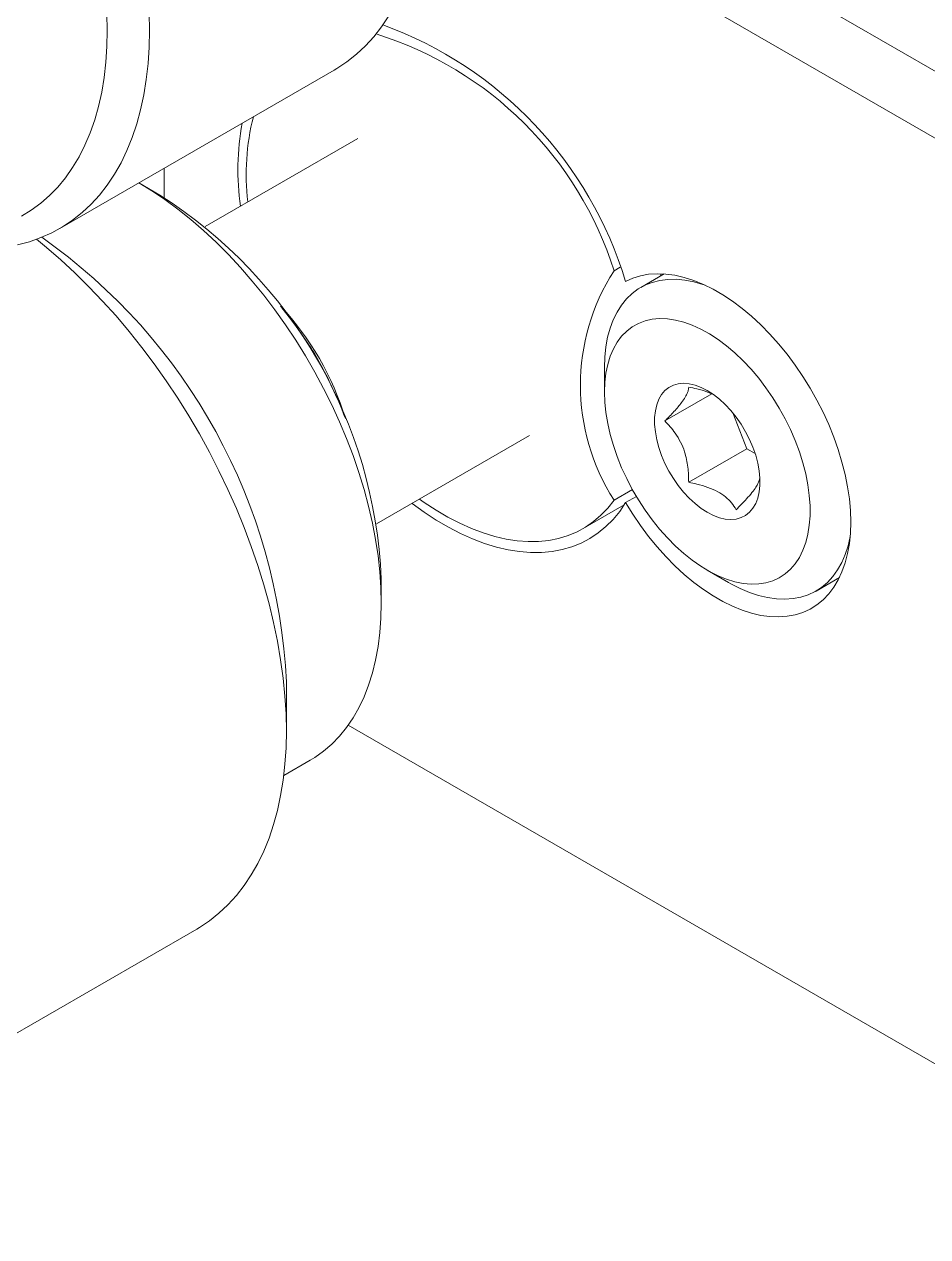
# Model space of a CAD drawing. Header units: inches. Extents: x 0.1 to 10.9, y 0.1 to 8.4.
# Drawn here: x 8.8923 to 9.1346, y 6.5999 to 6.925 of the extents above; entities that cross this region are included whole.
import ezdxf

# ---------------------------------------------------------------- set-up
doc = ezdxf.new("R2010")
doc.units = ezdxf.units.IN
doc.header["$MEASUREMENT"] = 0

msp = doc.modelspace()

# ---------------------------------------------------------------- linework, layer by layer
at = {"color": 7, "linetype": 'Continuous', "lineweight": 18}
for p, q in [((9.6369247775, 6.6235180635), (9.0217131349, 6.9786721852)), ((9.6369247775, 6.6055541657), (9.0142382311, 6.9650234574)), ((8.9018876769, 6.8702391498), (8.9754267821, 6.9126923716)), ((8.9817731843, 6.894378044), (8.9408177693, 6.8707349862)), ((8.9298179964, 6.88636298), (8.9298179964, 6.8785218963)), ((8.9286801313, 6.8791915723), (8.9230386867, 6.8824493678)), ((9.0521281391, 6.8598492613), (9.0504756317, 6.8588952891)), ((9.0639119706, 6.8580439817), (9.0576407573, 6.8544236873)), ((9.0631323677, 6.8580834173), (9.06296218, 6.8574956792)), ((9.0479048288, 6.8329049814), (9.0479048288, 6.8263737165)), ((9.0766770185, 6.8258734268), (9.0641086107, 6.8186178394)), ((9.0823554374, 6.820758029), (9.0860736765, 6.8111746542)), ((8.986814031, 6.7910584908), (9.027769446, 6.8147015487)), ((9.0860736765, 6.8111746542), (9.0704874903, 6.8021769405)), ((9.0860736765, 6.8111746542), (9.0883257601, 6.8098745541)), ((9.0553847706, 6.8002492085), (9.0504756317, 6.7974152229)), ((9.0535883355, 6.796716695), (9.0564616836, 6.7983754435)), ((9.0421682758, 6.7897593414), (9.0532253942, 6.79614248)), ((9.0754775112, 6.7786112545), (9.0811334461, 6.7753450913)), ((8.9880674473, 6.7697873124), (8.9880674473, 6.7763185773)), ((9.1046369377, 6.7730150942), (9.110908151, 6.7766353886)), ((8.9626116031, 6.7354981717), (8.9626116031, 6.7485607015)), ((9.6369247775, 6.3573257588), (8.9791893097, 6.7370283622)), ((8.9619133924, 6.7235688721), (8.9690098851, 6.7276655902)), ((8.8650433978, 6.6399349523), (8.938582503, 6.6823881741))]:
    msp.add_line(p, q, dxfattribs=at)
at = {"color": 7, "linetype": 'Continuous', "lineweight": 18, "flags": 128}
for points in [[(8.9258209911, 6.9279806255), (8.925916777, 6.9233491473), (8.9258209911, 6.9188282612), (8.9255338572, 6.9144285258), (8.9250560459, 6.9101602169), (8.924388673, 6.9060333035), (8.9235332974, 6.902057424), (8.9224919168, 6.8982418644), (8.9212669633, 6.8945955359), (8.9198612979, 6.8911269549), (8.9182782036, 6.8878442224), (8.9165213778, 6.8847550052), (8.9145949236, 6.8818665185), (8.9125033404, 6.8791855084), (8.9102515131, 6.8767182366), (8.9078447011, 6.8744704654), (8.9052885254, 6.8724474447), (8.9025889562, 6.8706538993), (8.8997522985, 6.8690940181), (8.8967851774, 6.8677714443), (8.8936945227, 6.8666892668), (8.8904875528, 6.8658500131)], [(8.9145081377, 6.9277996793), (8.9146030685, 6.9233491473), (8.9145081377, 6.9190082201), (8.9142235811, 6.91478769), (8.9137501063, 6.9106980499), (8.9130888903, 6.9067494672), (8.9122415772, 6.9029517588), (8.9112102733, 6.8993143663), (8.9099975428, 6.8958463329), (8.9086064006, 6.8925562807), (8.9070403053, 6.8894523893), (8.9053031506, 6.8865423753), (8.9033992552, 6.8838334737), (8.9013333525, 6.881332419), (8.8991105787, 6.8790454294), (8.89673646, 6.8769781907), (8.8942168987, 6.8751358423), (8.891558159, 6.8735229646)], [(8.990060483, 6.9272082271), (8.9881340289, 6.9243197403), (8.9860424456, 6.9216387303), (8.9837906184, 6.9191714584), (8.9813838063, 6.9169236872), (8.9788276306, 6.9149006665), (8.9761280615, 6.9131071211), (8.9754267821, 6.9126923716)], [(8.9230241965, 6.8824577355), (8.9265355664, 6.8803204933), (8.930047179, 6.8779630881), (8.9335381609, 6.8753985393), (8.9369982726, 6.8726343692), (8.9404173648, 6.8696786856), (8.9437854089, 6.8665401581), (8.9470925258, 6.8632279923), (8.9503290151, 6.8597519036), (8.9534853836, 6.8561220879), (8.9565523732, 6.852349192), (8.9595209879, 6.8484442825), (8.9623825202, 6.8444188132), (8.9651285767, 6.8402845914), (8.9677511029, 6.8360537436), (8.9702424063, 6.8317386796), (8.9725951795, 6.8273520561), (8.9748025215, 6.82290674), (8.9768579577, 6.81841577), (8.9787554592, 6.813892319), (8.9804894603, 6.8093496551), (8.9820548749, 6.8048011026), (8.9834471113, 6.8002600033), (8.9846620859, 6.7957396769), (8.9856962349, 6.7912533824), (8.986546525, 6.7868142788), (8.9872104622, 6.7824353868), (8.987686099, 6.7781295505), (8.9879720402, 6.7739093995), (8.9880674473, 6.7697873124), (8.9879720402, 6.7657753799), (8.987686099, 6.7618853697), (8.9872104622, 6.7581286919), (8.986546525, 6.7545163654), (8.9856962349, 6.7510589859), (8.9846620859, 6.7477666944), (8.9834471113, 6.7446491478), (8.9820548749, 6.7417154904), (8.9804894603, 6.7389743271), (8.9787554592, 6.7364336983), (8.9768579577, 6.7341010559), (8.9748025215, 6.7319832421), (8.9725951795, 6.7300864688), (8.9702424063, 6.7284162995), (8.9690098851, 6.7276655902)], [(8.8955818569, 6.8673162304), (8.8982867829, 6.865119363), (8.9021356281, 6.861802), (8.9059341459, 6.8583002406), (8.9096734649, 6.8546222634), (8.9133448515, 6.8507766583), (8.9169397312, 6.8467724069), (8.9204497079, 6.8426188615), (8.9238665839, 6.8383257227), (8.9271823789, 6.8339030175), (8.9303893488, 6.8293610752), (8.9334800035, 6.8247105038), (8.9364471246, 6.8199621648), (8.9392837823, 6.8151271483), (8.9419833515, 6.8102167467), (8.9445395272, 6.8052424283), (8.9469463393, 6.8002158111), (8.9491981665, 6.7951486348), (8.9512897497, 6.7900527342), (8.9532162039, 6.7849400108), (8.9549730297, 6.7798224058), (8.956556124, 6.7747118715), (8.9579617894, 6.7696203437), (8.9591867429, 6.7645597141), (8.9602281235, 6.759541802), (8.9610834992, 6.7545783268), (8.961750872, 6.7496808811), (8.9622286833, 6.744860903), (8.9625158173, 6.7401296498), (8.9626116031, 6.7354981717), (8.9625158173, 6.7309772855), (8.9622286833, 6.7265775502), (8.961750872, 6.7223092413), (8.9610834992, 6.7181823279), (8.9602281235, 6.7142064484), (8.9591867429, 6.7103908887), (8.9579617894, 6.7067445603), (8.956556124, 6.7032759793), (8.9549730297, 6.6999932468), (8.9532162039, 6.6969040296), (8.9512897497, 6.6940155429), (8.9491981665, 6.6913345328), (8.9469463393, 6.688867261), (8.9445395272, 6.6866194898), (8.9419833515, 6.6845964691), (8.9392837823, 6.6828029237), (8.938582503, 6.6823881741)], [(9.0749367043, 6.8550030198), (9.0742701265, 6.8552334357), (9.0718306186, 6.8559343276), (9.0694444273, 6.8563934162), (9.0671252206, 6.8566080718), (9.0648862827, 6.8565770649), (9.062740438, 6.8563005732), (9.0606999777, 6.8557801803), (9.0587765895, 6.855018867), (9.0569812902, 6.854020994), (9.0553243632, 6.8527922771), (9.0538152992, 6.8513397543), (9.0524627421, 6.8496717454), (9.0512744391, 6.8477978047), (9.0502571967, 6.8457286659), (9.0494168416, 6.8434761809), (9.0487581873, 6.8410532517), (9.0482850065, 6.8384737566), (9.0480000095, 6.8357524707), (9.0479048288, 6.8329049814)], [(9.0535883355, 6.796716695), (9.0555275561, 6.7935928322), (9.0575882785, 6.7905675972), (9.059759513, 6.7876571238), (9.0620296802, 6.7848769337), (9.0643866732, 6.7822418537), (9.0668179222, 6.7797659368), (9.0693104611, 6.7774623871), (9.0718509972, 6.7753434897), (9.0744259816, 6.7734205446), (9.0770216819, 6.771703807), (9.0796242551, 6.7702024324), (9.0822198216, 6.7689244276), (9.084794539, 6.7678766082), (9.0873346765, 6.7670645624), (9.0898266871, 6.7664926209), (9.0922572811, 6.7661638337), (9.0946134959, 6.7660799543), (9.0968827657, 6.7662414302), (9.0990529885, 6.7666474), (9.1011125903, 6.7672956988), (9.1030505872, 6.7681828691), (9.1048566438, 6.7693041797), (9.1065211283, 6.7706536506), (9.1080351639, 6.7722240849), (9.1093906763, 6.7740071074), (9.1105804365, 6.7759932094), (9.1115980993, 6.7781717986), (9.1124382376, 6.7805312568), (9.1130963709, 6.7830590008), (9.1135689892, 6.7857415499), (9.1138535722, 6.7885645982), (9.1139486022, 6.7915130901), (9.1138535722, 6.7945713013), (9.1135689892, 6.7977229221), (9.1130963709, 6.8009511448), (9.1124382376, 6.8042387532), (9.1115980993, 6.8075682144), (9.1105804365, 6.8109217722), (9.1093906763, 6.8142815419), (9.1080351639, 6.8176296058), (9.1065211283, 6.8209481085), (9.1048566438, 6.8242193522), (9.1030505872, 6.8274258914), (9.1011125903, 6.8305506253), (9.0990529885, 6.8335768897), (9.0968827657, 6.8364885454), (9.0946134959, 6.8392700644), (9.0922572811, 6.8419066128), (9.0898266871, 6.8443841297), (9.0873346765, 6.8466894024), (9.084794539, 6.8488101368), (9.0822198216, 6.850735023), (9.0796242551, 6.8524537954), (9.0770216819, 6.8539572878), (9.0744259816, 6.855237482), (9.0718509972, 6.8562875507), (9.0693104611, 6.8571018937), (9.0668179222, 6.8576761683), (9.0643866732, 6.8580073117), (9.0620296802, 6.8580935579), (9.059759513, 6.8579344471), (9.0575882785, 6.8575308276), (9.0555275561, 6.8568848522), (9.0535883355, 6.8559999657)], [(9.0479048288, 6.8263737165), (9.0480015458, 6.8236531544), (9.0482910184, 6.820840008), (9.0487712161, 6.8179540095), (9.0494387708, 6.8150154021), (9.0502889999, 6.8120447981), (9.0513159398, 6.8090630341), (9.0525123872, 6.806091025), (9.0538699499, 6.8031496174), (9.0553791055, 6.800259443), (9.0570292685, 6.7974407745), (9.0588088641, 6.7947133827), (9.0607054096, 6.7920963983), (9.0627056023, 6.7896081776), (9.0647954122, 6.7872661737), (9.0669601808, 6.785086814), (9.0691847238, 6.7830853852), (9.0714534376, 6.7812759259), (9.0737504088, 6.7796711281), (9.0760595258, 6.7782822484), (9.0783645919, 6.7771190286), (9.0806494386, 6.7761896281), (9.0828980394, 6.7755005658), (9.085094622, 6.775056675), (9.0872237788, 6.7748610694), (9.0892705755, 6.7749151209), (9.0912206552, 6.7752184503), (9.0930603395, 6.7757689302), (9.0947767243, 6.7765626992), (9.0963577704, 6.7775941897), (9.097792388, 6.7788561664), (9.0990705142, 6.7803397775), (9.1001831838, 6.7820346165), (9.1011225923, 6.7839287954), (9.1018821505, 6.7860090279), (9.1024565305, 6.7882607226), (9.1028417036, 6.7906680854), (9.1030349679, 6.7932142306), (9.1030349679, 6.7958812987), (9.1028417036, 6.7986505821), (9.1024565305, 6.8015026563), (9.1018821505, 6.804417516), (9.1011225923, 6.8073747157), (9.1001831838, 6.8103535126), (9.0990705142, 6.8133330127), (9.097792388, 6.8162923168), (9.0963577704, 6.8192106677), (9.0947767243, 6.8220675952), (9.0930603395, 6.8248430599), (9.0912206552, 6.827517594), (9.0892705755, 6.8300724376), (9.0872237788, 6.8324896702), (9.085094622, 6.8347523368), (9.0828980394, 6.8368445662), (9.0806494386, 6.8387516832), (9.0783645919, 6.8404603105), (9.0760595258, 6.8419584634), (9.0737504088, 6.8432356334), (9.0714534376, 6.8442828621), (9.0691847238, 6.845092804), (9.0669601808, 6.8456597779), (9.0647954122, 6.8459798068), (9.0627056023, 6.846050646), (9.0607054096, 6.8458717987), (9.0588088641, 6.8454445192), (9.0570292685, 6.8447718047), (9.0553791055, 6.8438583737), (9.0538699499, 6.8427106334), (9.0525123872, 6.8413366342), (9.0513159398, 6.8397460139), (9.0502889999, 6.8379499295), (9.0494387708, 6.8359609791), (9.0487712161, 6.833793114), (9.0482910184, 6.83146154), (9.0480015458, 6.8289826115), (9.0479048288, 6.8263737165)], [(9.0754819933, 6.7941229421), (9.077123795, 6.7932855732), (9.0787433942, 6.7926803747), (9.0803188885, 6.7923155306), (9.0818289722, 6.792195975), (9.0832532238, 6.7923233245), (9.0845723828, 6.7926958571), (9.08576861, 6.7933085348), (9.0868257283, 6.7941530723), (9.087729442, 6.7952180485), (9.08846753, 6.7964890617), (9.0890300109, 6.7979489233), (9.0894092781, 6.7995778914), (9.0896002026, 6.801353937), (9.0896002026, 6.803253042), (9.0894092781, 6.8052495244), (9.0890300109, 6.8073163851), (9.08846753, 6.8094256734), (9.087729442, 6.8115488648), (9.0868257283, 6.8136572467), (9.08576861, 6.815722307), (9.0845723828, 6.8177161192), (9.0832532238, 6.8196117204), (9.0818289722, 6.8213834758), (9.0803188885, 6.8230074256), (9.0787433942, 6.8244616086), (9.077123795, 6.8257263594), (9.0754819933, 6.8267845745), (9.0738401915, 6.8276219434), (9.0722205924, 6.828227142), (9.070645098, 6.828591986), (9.0691350144, 6.8287115417), (9.0677107628, 6.8285841921), (9.0663916037, 6.8282116595), (9.0651953766, 6.8275989818), (9.0641382583, 6.8267544443), (9.0632345446, 6.8256894681), (9.0624964566, 6.824418455), (9.0619339757, 6.8229585933), (9.0615547085, 6.8213296252), (9.0613637839, 6.8195535796), (9.0613637839, 6.8176544746), (9.0615547085, 6.8156579922), (9.0619339757, 6.8135911315), (9.0624964566, 6.8114818432), (9.0632345446, 6.8093586518), (9.0641382583, 6.8072502699), (9.0651953766, 6.8051852096), (9.0663916037, 6.8031913975), (9.0677107628, 6.8012957963), (9.0691350144, 6.7995240408), (9.070645098, 6.797900091), (9.0722205924, 6.796445908), (9.0738401915, 6.7951811572), (9.0754819933, 6.7941229421)], [(8.9962708551, 6.7965177992), (8.9963404145, 6.7964651665), (8.9995721346, 6.7941346458), (9.0028219818, 6.7920147308), (9.0060786256, 6.7901128125), (9.0093307113, 6.7884355223), (9.0125669004, 6.786988708), (9.0157759099, 6.7857774139), (9.0189465513, 6.7848058634), (9.0220677699, 6.7840774439), (9.0251286837, 6.7835946949), (9.0281186204, 6.7833592996), (9.0310271555, 6.7833720787), (9.0338441483, 6.7836329878), (9.0365597772, 6.784141117), (9.039164574, 6.7848946948), (9.041649457, 6.7858910938), (9.0440057624, 6.78712684), (9.046225275, 6.7885976248), (9.0483002562, 6.7902983205), (9.0502234715, 6.7922229973), (9.0519882156, 6.7943649448), (9.0535883355, 6.796716695)], [(9.0504756317, 6.7974152229), (9.0487943161, 6.795271494), (9.0469540572, 6.7933417509), (9.0449614992, 6.7916329608), (9.0428238363, 6.7901512933), (9.0405487863, 6.7889020978), (9.0381445632, 6.7878898845), (9.0356198473, 6.787118308), (9.0329837541, 6.786590154), (9.0302458011, 6.7863073293), (9.0274158735, 6.7862708552), (9.0245041886, 6.7864808633), (9.021521259, 6.7869365954), (9.0184778544, 6.7876364061), (9.0153849629, 6.7885777687), (9.0122537513, 6.7897572845), (9.0090955246, 6.7911706948), (9.0059216856, 6.7928128968), (9.0027436932, 6.7946779611), (8.9995730214, 6.7967591542), (8.9982753557, 6.7976749728)], [(9.0811334461, 6.7753450913), (9.0817677723, 6.7749857746), (9.0842789682, 6.7737009096), (9.0867721777, 6.7726452669), (9.08923312, 6.7718248931), (9.091647699, 6.7712444872), (9.0940020843, 6.7709073736), (9.0962827902, 6.7708154834), (9.0984767529, 6.770969343), (9.1005714057, 6.7713680709), (9.1025547505, 6.7720093833), (9.104415427, 6.7728896069), (9.1061427773, 6.7740036998), (9.1077269074, 6.7753452805), (9.1091587435, 6.7769066647), (9.1104300842, 6.7786789089), (9.1115336473, 6.7806518618), (9.1124631117, 6.7828142224), (9.1132131536, 6.7851536051), (9.1137794768, 6.78765661), (9.1137880063, 6.7877032988)]]:
    msp.add_lwpolyline(points, dxfattribs=at)
at = {"color": 7, "linetype": 'Continuous', "lineweight": 18}
for centre, radius, start, end in [((8.9524754633, 6.8255082414), 0.1056104075152276, 16.7812760136, 70.0716898835), ((8.9577836426, 6.8295356095), 0.0972306311184085, 17.5753128105, 72.7264153), ((9.0140345128, 6.8847693664), 0.0621993324925361, 165.6406278998, 186.8494024437), ((9.0212057546, 6.8858874764), 0.0715904141729728, 169.9089270864, 187.7816211911), ((8.8594645888, 6.7706560087), 0.128727463592174, 2.5211869567, 57.4734365106), ((8.8081695591, 6.7413344929), 0.1546110056533838, 2.6788658143, 54.9233201413), ((9.0983637466, 6.828155256), 0.0569053704369724, 147.3030419912, 212.6969580088), ((8.9045882476, 6.7967053425), 0.0772398602133988, 16.9829900342, 43.0116334346), ((8.8794404436, 6.7821878242), 0.1057098551618281, 20.8300608844, 39.1645625799), ((8.9036940717, 6.7961891457), 0.0777990103298112, 24.4987575642, 35.4958658976)]:
    msp.add_arc(centre, radius, start, end, dxfattribs=at)
for points, knots in [([(9.064108610747942, 6.818617839427385), (9.064531201583641, 6.819044383794362), (9.065378720688273, 6.819899831829314), (9.066565566516894, 6.821162305226033), (9.067659896948967, 6.822397669967405), (9.068725416795852, 6.823716059510453), (9.069636129843149, 6.825044129585179), (9.070189534796128, 6.826167707361974), (9.07045040525765, 6.827040692839646), (9.070475090909024, 6.827475460839722), (9.07048749028644, 6.827693840838651)], [0, 0, 0, 0, 0.1077815585761298, 0.2161592782043991, 0.3272981153918292, 0.4399365674268328, 0.5934692450393126, 0.7521333801241495, 0.8754988587626276, 1, 1, 1, 1]), ([(9.07048749028644, 6.827693840838652), (9.071207669972567, 6.827544042367578), (9.072960520469985, 6.827179446795678), (9.075302296841597, 6.826537856309912), (9.076699708399971, 6.825879418082655), (9.077243989758651, 6.825622961313861)], [0, 0, 0, 0, 0.2986221396496481, 0.7268185650167184, 1, 1, 1, 1]), ([(9.07048749028644, 6.802176940467222), (9.07047819286288, 6.802852808619262), (9.070459546589879, 6.804208283283354), (9.070280811325986, 6.80625908986464), (9.069947352924927, 6.808318699554832), (9.069349358525194, 6.810597415431331), (9.068362270540373, 6.813021062721884), (9.067013670546029, 6.815242644583092), (9.065565824174733, 6.817102051291783), (9.064595829980133, 6.818111035744402), (9.064108610747942, 6.818617839427385)], [0, 0, 0, 0, 0.1077815585761212, 0.2161592782043961, 0.3272981153918276, 0.4399365674268345, 0.593469245039312, 0.7521333801241497, 0.8754988587626282, 1, 1, 1, 1]), ([(9.083245249363436, 6.794812042918324), (9.082845410919509, 6.795442371632838), (9.082086437148993, 6.796638862286464), (9.08043585792352, 6.798287137662379), (9.078337333665011, 6.799709803499904), (9.075685480878201, 6.800871846432717), (9.073001427598472, 6.801660440945613), (9.071209630443384, 6.802028573583207), (9.07048749028644, 6.802176940467222)], [0, 0, 0, 0, 0.1849740363911878, 0.3511179176988981, 0.5225627142960075, 0.6971091694494287, 0.8779272356306527, 1, 1, 1, 1]), ([(9.08957452740492, 6.80333937778554), (9.089573580446416, 6.803328344281364), (9.08955595410839, 6.803122970684555), (9.08941047450395, 6.802637549292725), (9.089085889232729, 6.801847896783775), (9.088485276022078, 6.80079749433726), (9.087499136721933, 6.799426025716788), (9.086150262711344, 6.797843191805205), (9.084702473278314, 6.796285021238842), (9.083732472102318, 6.795304533141898), (9.083245249363436, 6.794812042918324)], [0, 0, 0, 0, 0.0068491251381157, 0.127487101296265, 0.2511985471252466, 0.3765792521049904, 0.5474803521174293, 0.7240934070070247, 0.8614146361468719, 1, 1, 1, 1])]:
    msp.add_open_spline(points, degree=3, knots=knots, dxfattribs=at)

doc.saveas('drawing.dxf')
